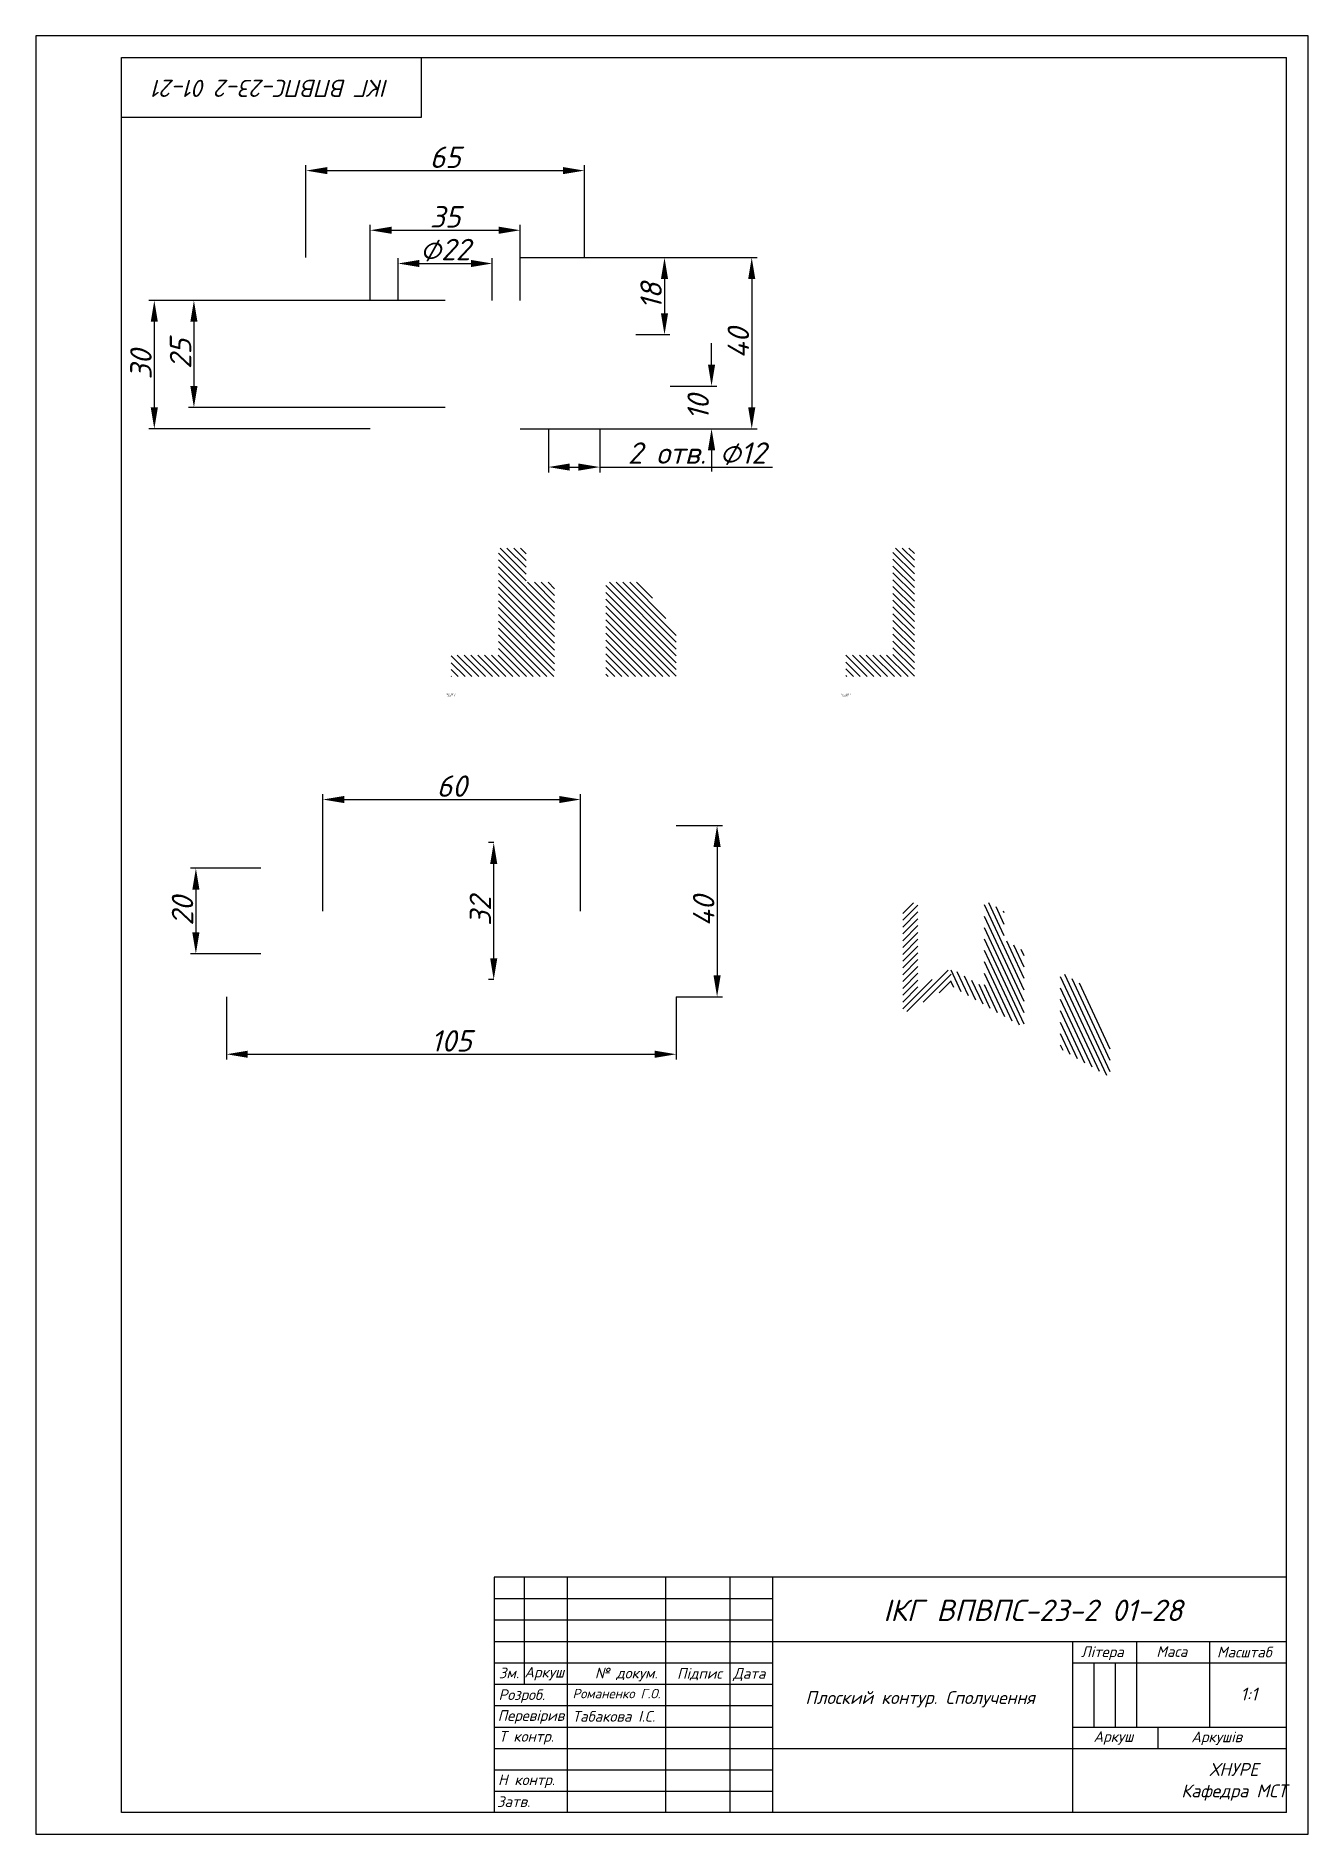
# Paper-space layout 'Layout' of a CAD drawing. Header units: millimetres. Extents: x 0 to 297, y 0 to 420.
# The model-space entities are those that its viewports show. They can reach past a viewport. Long polylines and large blocks are cut down to what shows.
import ezdxf

# ---------------------------------------------------------------- set-up
doc = ezdxf.new("R2010")
doc.units = ezdxf.units.MM
doc.header["$MEASUREMENT"] = 0
doc.layers.add('MD_Annotation', color=7, linetype='Continuous', lineweight=25)
doc.layers.add('MD_Hatching', color=7, linetype='Continuous', lineweight=25)
doc.layers.add('таблиця', color=7, linetype='Continuous')
doc.styles.get("Standard").update_dxf_attribs({"font": 'arial.ttf'})
doc.styles.add('style2', font='isocpeui.ttf')
doc.dimstyles.new('UA Standart', dxfattribs={"dimtxt": 5, "dimasz": 5, "dimexe": 1.25, "dimexo": 0, "dimtad": 1, "dimtoh": 1, "dimdec": 0, "dimzin": 0, "dimdsep": 46, "dimtxsty": 'style2', "dimcen": 2.5, "dimadec": 0, "dimazin": 0, "dimtfac": 1, "dimtdec": 0, "dimtofl": 0, "dimtmove": 0, "dimatfit": 3, "dimfxl": 1, "dimtolj": 1, "dimtzin": 0, "dimarcsym": 0})
pattern_1 = [(135, (0, 0), (-0.7954951288348661, -0.7954951288348661), [])]

# ---------------------------------------------------------------- blocks, each defined once
blk = doc.blocks.new('*D17')
at = {"layer": 'таблиця', "color": 0, "lineweight": -2, "transparency": 16777216}
for p, q in [((63.06514188684037, 368.3420761168082), (63.06514188684037, 389.9077902287027)), ((68.06514188684037, 388.6577902287027), (123.0651418868404, 388.6577902287027)), ((128.0651418868404, 368.3420761168082), (128.0651418868404, 389.9077902287027))]:
    blk.add_line(p, q, dxfattribs=at)
at = {"layer": 'таблиця', "color": 0, "transparency": 16777216}
for points in [[(68.06514188684037, 389.491123562036), (68.06514188684037, 387.8244568953693), (63.06514188684037, 388.6577902287027)], [(123.0651418868404, 389.491123562036), (123.0651418868404, 387.8244568953693), (128.0651418868404, 388.6577902287027)]]:
    blk.add_solid(points, dxfattribs=at)
at = {"layer": 'таблиця', "color": 0, "transparency": 16777216, "insert": (95.56514188684037, 391.7827902287027), "char_height": 5, "attachment_point": 5, "style": 'style2'}
blk.add_mtext('\\A1;65', dxfattribs=at)
blk = doc.blocks.new('*D18')
at = {"layer": 'таблиця', "color": 0, "lineweight": -2, "transparency": 16777216}
for p, q in [((84.56514188684037, 358.342076116808), (84.56514188684037, 368.2091233134256)), ((89.56514188684037, 366.9591233134256), (101.5651418868404, 366.9591233134256)), ((106.5651418868404, 358.342076116808), (106.5651418868404, 368.2091233134256))]:
    blk.add_line(p, q, dxfattribs=at)
at = {"layer": 'таблиця', "color": 0, "transparency": 16777216}
for points in [[(89.56514188684037, 367.7924566467589), (89.56514188684037, 366.1257899800923), (84.56514188684037, 366.9591233134256)], [(101.5651418868404, 367.7924566467589), (101.5651418868404, 366.1257899800923), (106.5651418868404, 366.9591233134256)]]:
    blk.add_solid(points, dxfattribs=at)
at = {"layer": 'таблиця', "color": 0, "transparency": 16777216, "insert": (95.56514188684037, 370.0841233134256), "char_height": 5, "attachment_point": 5, "style": 'style2'}
blk.add_mtext('\\A1;⌀22', dxfattribs=at)
blk = doc.blocks.new('*D19')
at = {"layer": 'таблиця', "color": 0, "lineweight": -2, "transparency": 16777216}
for p, q in [((78.06514188684014, 358.3420761168081), (78.06514188684014, 375.9777818386483)), ((83.06514188684014, 374.7277818386483), (108.0651418868401, 374.7277818386483)), ((113.0651418868401, 358.3420761168081), (113.0651418868401, 375.9777818386483))]:
    blk.add_line(p, q, dxfattribs=at)
at = {"layer": 'таблиця', "color": 0, "transparency": 16777216}
for points in [[(83.06514188684014, 375.5611151719816), (83.06514188684014, 373.894448505315), (78.06514188684014, 374.7277818386483)], [(108.0651418868401, 375.5611151719816), (108.0651418868401, 373.894448505315), (113.0651418868401, 374.7277818386483)]]:
    blk.add_solid(points, dxfattribs=at)
at = {"layer": 'таблиця', "color": 0, "transparency": 16777216, "insert": (95.56514188684014, 377.8527818386483), "char_height": 5, "attachment_point": 5, "style": 'style2'}
blk.add_mtext('\\A1;35', dxfattribs=at)
blk = doc.blocks.new('*D20')
at = {"layer": 'таблиця', "color": 0, "lineweight": -2, "transparency": 16777216}
for p, q in [((95.5651418868404, 358.3420761168081), (35.64712267375036, 358.3420761168081)), ((36.89712267375036, 353.3420761168081), (36.89712267375036, 338.3420761168081)), ((95.5651418868404, 333.3420761168081), (35.64712267375037, 333.3420761168081))]:
    blk.add_line(p, q, dxfattribs=at)
at = {"layer": 'таблиця', "color": 0, "transparency": 16777216}
for points in [[(36.06378934041702, 353.3420761168081), (37.7304560070837, 353.3420761168081), (36.89712267375036, 358.3420761168081)], [(36.06378934041702, 338.3420761168081), (37.7304560070837, 338.3420761168081), (36.89712267375037, 333.3420761168081)]]:
    blk.add_solid(points, dxfattribs=at)
at = {"layer": 'таблиця', "color": 0, "transparency": 16777216, "insert": (33.77212267375045, 345.8420761168081), "char_height": 5, "attachment_point": 5, "rotation": 90, "style": 'style2'}
blk.add_mtext('\\A1;25', dxfattribs=at)
blk = doc.blocks.new('*D21')
at = {"layer": 'таблиця', "color": 0, "lineweight": -2, "transparency": 16777216}
for p, q in [((78.06514188684017, 358.3420761168082), (26.40167958272288, 358.3420761168082)), ((27.65167958272287, 353.3420761168082), (27.65167958272288, 333.3420761168084)), ((78.06514188684017, 328.3420761168084), (26.40167958272288, 328.3420761168084))]:
    blk.add_line(p, q, dxfattribs=at)
at = {"layer": 'таблиця', "color": 0, "transparency": 16777216}
for points in [[(26.81834624938954, 353.3420761168082), (28.48501291605621, 353.3420761168082), (27.65167958272287, 358.3420761168082)], [(26.81834624938955, 333.3420761168084), (28.48501291605621, 333.3420761168084), (27.65167958272288, 328.3420761168084)]]:
    blk.add_solid(points, dxfattribs=at)
at = {"layer": 'таблиця', "color": 0, "transparency": 16777216, "insert": (24.52667958272297, 343.3420761168082), "char_height": 5, "attachment_point": 5, "rotation": 90, "style": 'style2'}
blk.add_mtext('\\A1;30', dxfattribs=at)
blk = doc.blocks.new('*D22')
at = {"layer": 'таблиця', "color": 0, "lineweight": -2, "transparency": 16777216}
for p, q in [((157.7578061116938, 343.3420761168084), (157.7578061116938, 348.3420761168084)), ((148.0651418868404, 338.3420761168084), (159.0078061116938, 338.3420761168084)), ((148.0651418868404, 328.3420761168084), (159.0078061116938, 328.3420761168084)), ((157.7578061116938, 323.3420761168084), (157.7578061116938, 318.3420761168084))]:
    blk.add_line(p, q, dxfattribs=at)
at = {"layer": 'таблиця', "color": 0, "transparency": 16777216}
for points in [[(156.9244727783605, 343.3420761168084), (158.5911394450272, 343.3420761168084), (157.7578061116938, 338.3420761168084)], [(156.9244727783605, 323.3420761168084), (158.5911394450272, 323.3420761168084), (157.7578061116938, 328.3420761168084)]]:
    blk.add_solid(points, dxfattribs=at)
at = {"layer": 'таблиця', "color": 0, "transparency": 16777216, "insert": (154.6328061116939, 333.3420761168082), "char_height": 5, "attachment_point": 5, "rotation": 90, "style": 'style2'}
blk.add_mtext('\\A1;10', dxfattribs=at)
blk = doc.blocks.new('*D23')
at = {"layer": 'таблиця', "color": 0, "lineweight": -2, "transparency": 16777216}
for p, q in [((128.0651418868402, 368.3420761168084), (148.0204702300999, 368.3420761168084)), ((146.7704702300999, 363.3420761168084), (146.7704702300999, 355.3420761168084)), ((140.0651418868402, 350.3420761168084), (148.0204702300999, 350.3420761168084))]:
    blk.add_line(p, q, dxfattribs=at)
at = {"layer": 'таблиця', "color": 0, "transparency": 16777216}
for points in [[(145.9371368967665, 363.3420761168084), (147.6038035634332, 363.3420761168084), (146.7704702300999, 368.3420761168084)], [(145.9371368967665, 355.3420761168084), (147.6038035634332, 355.3420761168084), (146.7704702300999, 350.3420761168084)]]:
    blk.add_solid(points, dxfattribs=at)
at = {"layer": 'таблиця', "color": 0, "transparency": 16777216, "insert": (143.6454702301, 359.3420761168082), "char_height": 5, "attachment_point": 5, "rotation": 90, "style": 'style2'}
blk.add_mtext('\\A1;18', dxfattribs=at)
blk = doc.blocks.new('*D24')
at = {"layer": 'таблиця', "color": 0, "lineweight": -2, "transparency": 16777216}
for p, q in [((113.0651418868404, 368.3420761168084), (168.3872383574745, 368.3420761168084)), ((167.1372383574745, 363.3420761168084), (167.1372383574745, 333.3420761168084)), ((113.0651418868404, 328.3420761168084), (168.3872383574745, 328.3420761168084))]:
    blk.add_line(p, q, dxfattribs=at)
at = {"layer": 'таблиця', "color": 0, "transparency": 16777216}
for points in [[(166.3039050241411, 363.3420761168084), (167.9705716908078, 363.3420761168084), (167.1372383574745, 368.3420761168084)], [(166.3039050241411, 333.3420761168084), (167.9705716908078, 333.3420761168084), (167.1372383574745, 328.3420761168084)]]:
    blk.add_solid(points, dxfattribs=at)
at = {"layer": 'таблиця', "color": 0, "transparency": 16777216, "insert": (164.0122383574746, 348.3420761168083), "char_height": 5, "attachment_point": 5, "rotation": 90, "style": 'style2'}
blk.add_mtext('\\A1;40', dxfattribs=at)
blk = doc.blocks.new('*D25')
at = {"layer": 'таблиця', "color": 0, "lineweight": -2, "transparency": 16777216}
for p, q in [((119.6651418868407, 328.3420761168082), (119.6651418868407, 318.1595699767154)), ((131.6651418868407, 328.3420761168082), (131.6651418868407, 318.1595699767154)), ((124.6651418868407, 319.4095699767154), (126.6651418868407, 319.4095699767154)), ((131.6651418868407, 319.4095699767154), (172.0060509777498, 319.4095699767154))]:
    blk.add_line(p, q, dxfattribs=at)
at = {"layer": 'таблиця', "color": 0, "transparency": 16777216}
for points in [[(124.6651418868407, 320.2429033100487), (124.6651418868407, 318.5762366433821), (119.6651418868407, 319.4095699767154)], [(126.6651418868407, 320.2429033100487), (126.6651418868407, 318.5762366433821), (131.6651418868407, 319.4095699767154)]]:
    blk.add_solid(points, dxfattribs=at)
at = {"layer": 'таблиця', "color": 0, "transparency": 16777216, "insert": (154.3355964322953, 322.5364639161093), "char_height": 5, "attachment_point": 5, "style": 'style2'}
blk.add_mtext('\\A1;{\\fISOCPEUR|b0|i1|c204|p34;2 отв. }⌀12', dxfattribs=at)
blk = doc.blocks.new('*D26')
at = {"layer": 'таблиця', "color": 0, "lineweight": -2, "transparency": 16777216}
for p, q in [((66.98566411238792, 215.693718338915), (66.98566411238792, 243.003082264147)), ((71.98566411238792, 241.753082264147), (122.1888947975422, 241.753082264147)), ((127.1888947975422, 215.6937183389146), (127.1888947975422, 243.003082264147))]:
    blk.add_line(p, q, dxfattribs=at)
at = {"layer": 'таблиця', "color": 0, "transparency": 16777216}
for points in [[(71.98566411238792, 242.5864155974803), (71.98566411238792, 240.9197489308137), (66.98566411238792, 241.753082264147)], [(122.1888947975422, 242.5864155974803), (122.1888947975422, 240.9197489308137), (127.1888947975422, 241.753082264147)]]:
    blk.add_solid(points, dxfattribs=at)
at = {"layer": 'таблиця', "color": 0, "transparency": 16777216, "insert": (97.08727945496504, 244.878082264147), "char_height": 5, "attachment_point": 5, "style": 'style2'}
blk.add_mtext('\\A1;60', dxfattribs=at)
blk = doc.blocks.new('*D27')
at = {"layer": 'таблиця', "color": 0, "lineweight": -2, "transparency": 16777216}
for p, q in [((106.8949093196853, 231.6937183389147), (105.6449093196853, 231.6937183389147)), ((106.8949093196853, 204.6937183389147), (106.8949093196853, 226.6937183389147)), ((106.8949093196853, 199.6937183389147), (105.6449093196853, 199.6937183389147))]:
    blk.add_line(p, q, dxfattribs=at)
at = {"layer": 'таблиця', "color": 0, "transparency": 16777216}
for points in [[(106.0615759863519, 226.6937183389147), (107.7282426530186, 226.6937183389147), (106.8949093196853, 231.6937183389147)], [(106.0615759863519, 204.6937183389147), (107.7282426530186, 204.6937183389147), (106.8949093196853, 199.6937183389147)]]:
    blk.add_solid(points, dxfattribs=at)
at = {"layer": 'таблиця', "color": 0, "transparency": 16777216, "insert": (103.7699093196853, 215.6937183389146), "char_height": 5, "attachment_point": 5, "rotation": 90, "style": 'style2'}
blk.add_mtext('\\A1;32', dxfattribs=at)
blk = doc.blocks.new('*D28')
at = {"layer": 'таблиця', "color": 0, "lineweight": -2, "transparency": 16777216}
for p, q in [((52.48566411238792, 225.6937183389147), (36.10616501409642, 225.6937183389147)), ((37.35616501409642, 220.6937183389147), (37.35616501409642, 210.6937183389147)), ((52.48566411238792, 205.6937183389147), (36.10616501409643, 205.6937183389147))]:
    blk.add_line(p, q, dxfattribs=at)
at = {"layer": 'таблиця', "color": 0, "transparency": 16777216}
for points in [[(36.52283168076308, 220.6937183389147), (38.18949834742975, 220.6937183389147), (37.35616501409642, 225.6937183389147)], [(36.52283168076308, 210.6937183389147), (38.18949834742975, 210.6937183389147), (37.35616501409643, 205.6937183389147)]]:
    blk.add_solid(points, dxfattribs=at)
at = {"layer": 'таблиця', "color": 0, "transparency": 16777216, "insert": (34.23116501409648, 215.6937183389146), "char_height": 5, "attachment_point": 5, "rotation": 90, "style": 'style2'}
blk.add_mtext('\\A1;20', dxfattribs=at)
blk = doc.blocks.new('*D29')
at = {"layer": 'таблиця', "color": 0, "lineweight": -2, "transparency": 16777216}
for p, q in [((44.48566411238791, 195.693718338915), (44.48566411238791, 181.003840790891)), ((149.485664112388, 195.693718338915), (149.485664112388, 181.003840790891)), ((49.48566411238791, 182.253840790891), (144.485664112388, 182.253840790891))]:
    blk.add_line(p, q, dxfattribs=at)
at = {"layer": 'таблиця', "color": 0, "transparency": 16777216}
for points in [[(49.48566411238791, 183.0871741242243), (49.48566411238791, 181.4205074575576), (44.48566411238791, 182.253840790891)], [(144.485664112388, 183.0871741242243), (144.485664112388, 181.4205074575576), (149.485664112388, 182.253840790891)]]:
    blk.add_solid(points, dxfattribs=at)
at = {"layer": 'таблиця', "color": 0, "transparency": 16777216, "insert": (96.98566411238795, 185.378840790891), "char_height": 5, "attachment_point": 5, "style": 'style2'}
blk.add_mtext('\\A1;105', dxfattribs=at)
blk = doc.blocks.new('*D30')
at = {"layer": 'таблиця', "color": 0, "lineweight": -2, "transparency": 16777216}
for p, q in [((149.485664112388, 235.6937183389147), (160.2989717712235, 235.6937183389147)), ((159.0489717712235, 230.6937183389147), (159.0489717712235, 200.6937183389147)), ((149.485664112388, 195.6937183389147), (160.2989717712235, 195.6937183389147))]:
    blk.add_line(p, q, dxfattribs=at)
at = {"layer": 'таблиця', "color": 0, "transparency": 16777216}
for points in [[(158.2156384378902, 230.6937183389147), (159.8823051045569, 230.6937183389147), (159.0489717712235, 235.6937183389147)], [(158.2156384378902, 200.6937183389147), (159.8823051045569, 200.6937183389147), (159.0489717712235, 195.6937183389147)]]:
    blk.add_solid(points, dxfattribs=at)
at = {"layer": 'таблиця', "color": 0, "transparency": 16777216, "insert": (155.9239717712236, 215.6937183389146), "char_height": 5, "attachment_point": 5, "rotation": 90, "style": 'style2'}
blk.add_mtext('\\A1;40', dxfattribs=at)

msp = doc.modelspace()

# ---------------------------------------------------------------- linework, layer by layer
for p, q in [((20, 5), (20, 415)), ((20, 415), (292, 415)), ((90, 401), (90, 415)), ((292, 5), (292, 415)), ((20, 401), (90, 401)), ((292, 60), (107, 60)), ((107, 60), (107, 5)), ((114, 60), (114, 35)), ((124, 60), (124, 5)), ((147, 60), (147, 5)), ((162, 60), (162, 5)), ((172, 60), (172, 5)), ((107, 55), (172, 55)), ((107, 50), (172, 50)), ((107, 45), (292, 45)), ((242, 45), (242, 5)), ((257, 40), (257, 45)), ((274, 45), (274, 25)), ((107, 40), (172, 40)), ((242, 40), (292, 40)), ((247, 40), (247, 25)), ((252, 40), (252, 25)), ((257, 25), (257, 40)), ((107, 35), (172, 35)), ((107, 30), (172, 30)), ((107, 25), (172, 25)), ((242, 25), (292, 25)), ((262, 20), (262, 25)), ((107, 20), (292, 20)), ((107, 15), (172, 15)), ((107, 10), (172, 10)), ((292, 5), (20, 5))]:
    msp.add_line(p, q)
msp.add_lwpolyline([(0, 0), (297, 0), (297, 420), (0, 420)], close=True)

# ---------------------------------------------------------------- texts
at = {"lineweight": -3, "insert": (82.40434996873228, 405.7627697624048), "char_height": 4, "attachment_point": 1, "rotation": 179.99999999999997, "style": 'style2'}
msp.add_mtext('{\\fISOCPEUR|b0|i1|c204|p34;ІКГ ВПВПС-23-2 01-21}', dxfattribs=at)
at = {"attachment_point": 1, "style": 'style2'}
for s, insert, char_height in [('{\\fISOCPEUR|b0|i1|c204|p34;ІКГ ВПВПС-23-2 01-28}', (197.8745486691478, 54.74917341325272), 5), ('{\\fISOCPEUR|b0|i1|c204|p34;Літера}', (243.9832614385696, 43.82085484630261), 2.5), ('{\\fISOCPEUR|b0|i1|c204|p34;Маса}', (261.5831465713213, 43.88365377168452), 2.5), ('{\\fISOCPEUR|b0|i1|c204|p34;Масштаб}', (275.7381478550014, 43.75202566029111), 2.5), ('{\\fISOCPEUR|b0|i1|c204|p34;Зм.}', (108.0788417427016, 38.88639469464215), 2.5), ('{\\fISOCPEUR|b0|i1|c204|p34;Аркуш}', (114.020381223927, 39.05877483793665), 2.5), ('\\pxi-3,l4,t4;{\\fISOCPEUR|b0|i1|c204|p34;№ докум.}', (127.9932113855466, 38.8495020894859), 2.5), ('{\\fISOCPEUR|b0|i1|c204|p34;Підпис}', (149.6755702246801, 38.77942699910909), 2.5), ('{\\fISOCPEUR|b0|i1|c204|p34;Дата}', (162.7755658720707, 38.76733512513965), 2.5), ('{\\fISOCPEUR|b0|i1|c204|p34;Розроб.}', (107.9975629662783, 33.80464391290934), 2.5), ('{\\fISOCPEUR|b0|i1|c204|p34;Романенко Г.О.}', (125.2858367768797, 33.9060463720898), 2.2), ('{\\fISOCPEUR|b0|i1|c204|p34;Перевірив}', (107.812284383215, 28.92732984782106), 2.5), ('{\\fISOCPEUR|b0|i1|c204|p34;Табакова І.С.}', (125.2518150234973, 28.74594624142992), 2.5), ('{\\fISOCPEUR|b0|i1|c204|p34;Т контр.}', (108.0918715776954, 24.07679020968089), 2.5), ('{\\fISOCPEUR|b0|i1|c204|p34;Аркуш}', (246.9219950374973, 24.02770446227828), 2.5), ('{\\fISOCPEUR|b0|i1|c204|p34;Аркушів}', (269.7491163961686, 23.94725646386837), 2.5), ('{\\fISOCPEUR|b0|i1|c204|p34;Н контр.}', (107.8808469000564, 13.91483621920338), 2.5), ('\\pxqc;{\\fISOCPEUR|b0|i1|c204|p34;ХНУРЕ\\PКафедра МСТ}', (267.419727347733, 16.58286580380809), 3)]:
    msp.add_mtext(s, dxfattribs=dict(at, insert=insert, char_height=char_height))
for s, insert, char_height, width in [('1:1', (281.2096128181661, 34.19131416342748), 3, 0.1498737024076036), ('\\pxql;{\\fISOCPEUR|b0|i1|c204|p34;Плоский контур. Сполучення}', (179.6328584595831, 33.37461002841883), 3, 57.51876589381573), ('{\\fISOCPEUR|b0|i1|c204|p34;Затв.}', (107.6269269553814, 8.826400600704801), 2.5, 20.32954545454545)]:
    msp.add_mtext(s, dxfattribs=dict(at, insert=insert, char_height=char_height, width=width))

psp = doc.layouts.new('Layout')

# ---------------------------------------------------------------- hatches: boundary and pattern name
at = {"layer": 'MD_Hatching'}
h = psp.add_hatch(dxfattribs=at)
h.set_pattern_fill('ANSI31', color=256, scale=9, angle=90, style=0)
h.set_pattern_definition(pattern_1)
h.paths.add_polyline_path([(141.4856641123878, 292.4898862459657), (133.0856641123879, 292.4898862459657), (133.0856641123879, 270.4898862459657), (149.4856641123878, 270.4898862459657), (149.4856641123878, 280.4898862459657)], flags=0)
h.paths.add_polyline_path([(96.98566411238798, 270.4898862459657), (121.0856641123879, 270.4898862459657), (121.0856641123879, 292.4898862459657), (114.4856641123878, 292.4898862459657), (114.4856641123878, 300.4898862459655), (107.9856641123879, 300.4898862459655), (107.9856641123879, 275.4898862459655), (96.98566411238798, 275.4898862459655)], flags=0)
h = psp.add_hatch(dxfattribs=at)
h.set_pattern_fill('ANSI31', color=256, scale=9, angle=90, style=0)
h.set_pattern_definition(pattern_1)
h.paths.add_polyline_path([(189.113199755806, 275.4898862459656), (189.113199755806, 270.4898862459657), (205.1131997558059, 270.4898862459657), (205.113199755806, 300.4898862459655), (200.113199755806, 300.4898862459655), (200.113199755806, 275.4898862459656)], flags=0)
h = psp.add_hatch(dxfattribs=at)
h.set_pattern_fill('ANSI31', color=256, scale=9, angle=180, style=0)
h.set_pattern_definition([(225, (0, 0), (0.795495128834866, -0.7954951288348662), [])])
h.paths.add_polyline_path([(213.7170818817645, 198.2114181911622), (213.7170818817645, 202.2939010958007), (205.9389072887128, 197.8031699006984), (205.9389072887128, 218.2155844238915), (202.4033733827802, 216.1743429715722), (202.4033733827802, 191.6794455437406)], flags=0)
h = psp.add_hatch(dxfattribs=at)
h.set_pattern_fill('ANSI31', color=256, scale=8.999999999999996, angle=70, style=0)
h.set_pattern_definition([(115, (0, 0), (-1.019596260416231, -0.4754455444582866), [])])
h.paths.add_polyline_path([(245.1833336445655, 198.0072940459303), (239.2436366825986, 201.4365796858267), (239.2436366825988, 183.4736549054168), (250.8401878940579, 176.7783829418094), (250.8401878940581, 184.9433487510867)], flags=0)
h.paths.add_polyline_path([(213.7170818817645, 198.2114181911622), (230.7583553083602, 188.3726343909831), (230.7583553083601, 206.3355591713931), (226.0914505525288, 209.0299978884546), (226.0914505525289, 215.5619705358762), (221.4952564748164, 218.2155844238914), (221.4952564748165, 197.8031699006982), (213.7170818817645, 202.2939010958007)], flags=0)

# ---------------------------------------------------------------- texts
at = {"layer": 'MD_Annotation', "char_height": 0.24, "attachment_point": 2}
for s, insert, width in [('SECTION A-A\\PSCALE 1:1', (96.98566411238798, 266.4898862359657), 2.248240109140518), ('SECTION B-B\\PSCALE 1:1', (189.1131997558069, 266.4898862459656), 2.229413369713506)]:
    psp.add_mtext(s, dxfattribs=dict(at, insert=insert, width=width))

# ---------------------------------------------------------------- dimensions: what is measured, and where the dimension line sits
at = {"layer": 'таблиця'}
for base, p1, p2, picture, middle in [((128.0651418868404, 388.6577902287027), (63.06514188684037, 368.3420761168082), (128.0651418868404, 368.3420761168082), '*D17', (95.56514188684037, 391.7827902287027)), ((113.0651418868401, 374.7277818386483), (78.06514188684014, 358.3420761168081), (113.0651418868401, 358.3420761168081), '*D19', (95.56514188684014, 377.8527818386483)), ((127.1888947975422, 241.753082264147), (66.98566411238792, 215.693718338915), (127.1888947975422, 215.6937183389146), '*D26', (97.08727945496504, 244.878082264147)), ((149.485664112388, 182.253840790891), (44.48566411238791, 195.693718338915), (149.485664112388, 195.693718338915), '*D29', (96.98566411238795, 185.378840790891))]:
    dim = psp.add_linear_dim(base=base, p1=p1, p2=p2, dimstyle='UA Standart', override={"dimlfac": -1}, dxfattribs=at)
    dim.commit()
    dim.dimension.update_dxf_attribs({"geometry": picture, "text_midpoint": middle})
for base, p1, p2, text, picture, middle in [((106.5651418868404, 366.9591233134256), (84.56514188684037, 358.342076116808), (106.5651418868404, 358.342076116808), '⌀<>', '*D18', (95.56514188684037, 370.0841233134256)), ((131.6651418868407, 319.4095699767154), (119.6651418868407, 328.3420761168082), (131.6651418868407, 328.3420761168082), '{\\fISOCPEUR|b0|i1|c204|p34;2 отв. }⌀<>', '*D25', (154.3355964322953, 322.5364639161093))]:
    dim = psp.add_linear_dim(base=base, p1=p1, p2=p2, text=text, dimstyle='UA Standart', override={"dimlfac": -1}, dxfattribs=at)
    dim.commit()
    dim.dimension.update_dxf_attribs({"geometry": picture, "text_midpoint": middle})
for base, p1, p2, angle, picture, middle in [((167.1372383574745, 328.3420761168084), (113.0651418868404, 368.3420761168082), (113.0651418868404, 328.3420761168082), 90, '*D24', (164.0122383574746, 348.3420761168083)), ((146.7704702300999, 350.3420761168084), (128.0651418868401, 368.3420761168082), (140.0651418868401, 350.3420761168082), 90, '*D23', (143.6454702301, 359.3420761168082)), ((27.65167958272288, 328.3420761168084), (78.06514188684014, 358.3420761168081), (78.06514188684014, 328.3420761168082), 90, '*D21', (24.52667958272297, 343.3420761168082)), ((36.89712267375037, 333.3420761168081), (95.56514188684037, 358.342076116808), (95.56514188684037, 333.342076116808), 90, '*D20', (33.77212267375045, 345.8420761168081)), ((157.7578061116938, 328.3420761168084), (148.0651418868404, 338.3420761168082), (148.0651418868404, 328.3420761168082), 90, '*D22', (154.6328061116939, 333.3420761168082)), ((159.0489717712235, 195.6937183389147), (149.4856641123879, 235.6937183389146), (149.4856641123879, 195.6937183389146), 90, '*D30', (155.9239717712236, 215.6937183389146)), ((106.8949093196853, 231.6937183389147), (106.8949093196852, 199.6937183389146), (106.8949093196852, 231.6937183389146), 90, '*D27', (103.7699093196853, 215.6937183389146)), ((37.35616501409643, 205.6937183389147), (52.48566411238789, 225.6937183389146), (52.48566411238789, 205.6937183389146), 270, '*D28', (34.23116501409648, 215.6937183389146))]:
    dim = psp.add_linear_dim(base=base, p1=p1, p2=p2, angle=angle, dimstyle='UA Standart', override={"dimlfac": -1}, dxfattribs=at)
    dim.commit()
    dim.dimension.update_dxf_attribs({"geometry": picture, "text_midpoint": middle})

# ---------------------------------------------------------------- viewports
psp.add_viewport(center=(148.5226476215521, 210.1076770967334), size=(297, 420), view_center_point=(148.5, 210), view_height=420, dxfattribs=at)

doc.saveas('drawing.dxf')
